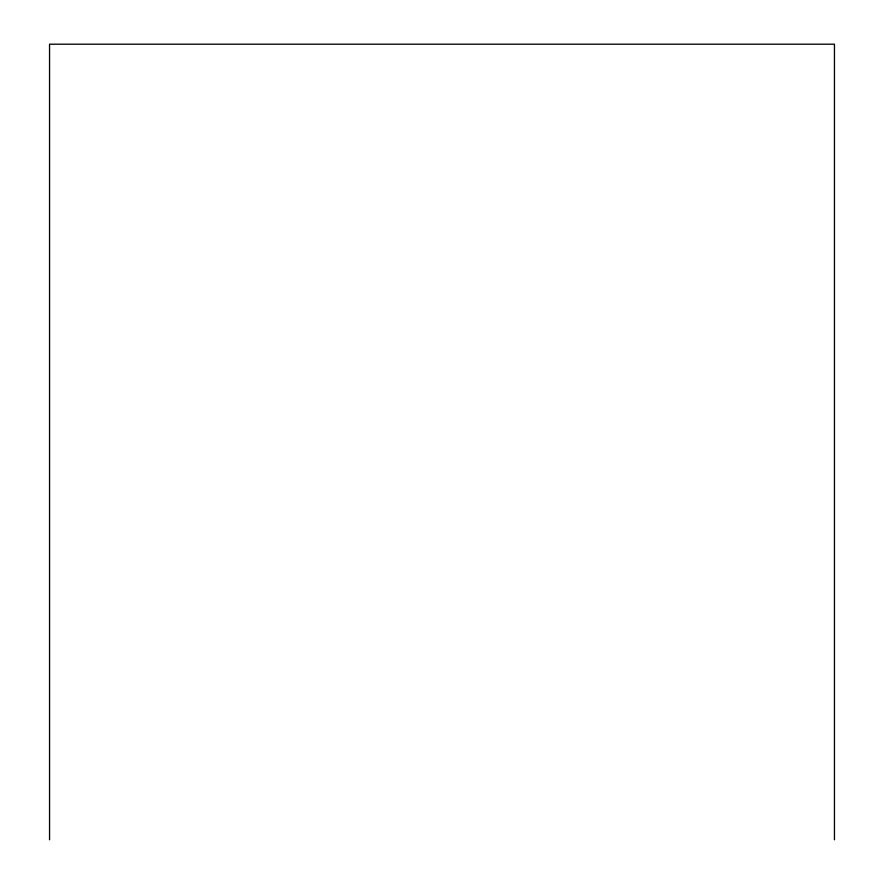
<?xml version="1.0" encoding="UTF-8"?>
<svg xmlns="http://www.w3.org/2000/svg" width="884" height="884" viewBox="0 0 884 884"><rect width="100%" height="100%" fill="white"/><g stroke="black" fill="none" stroke-linecap="round" stroke-linejoin="round"><path stroke-width="1.33" d="M834.452 839.8L834.452 44.2L49.548 44.2L49.548 839.8"/></g></svg>
